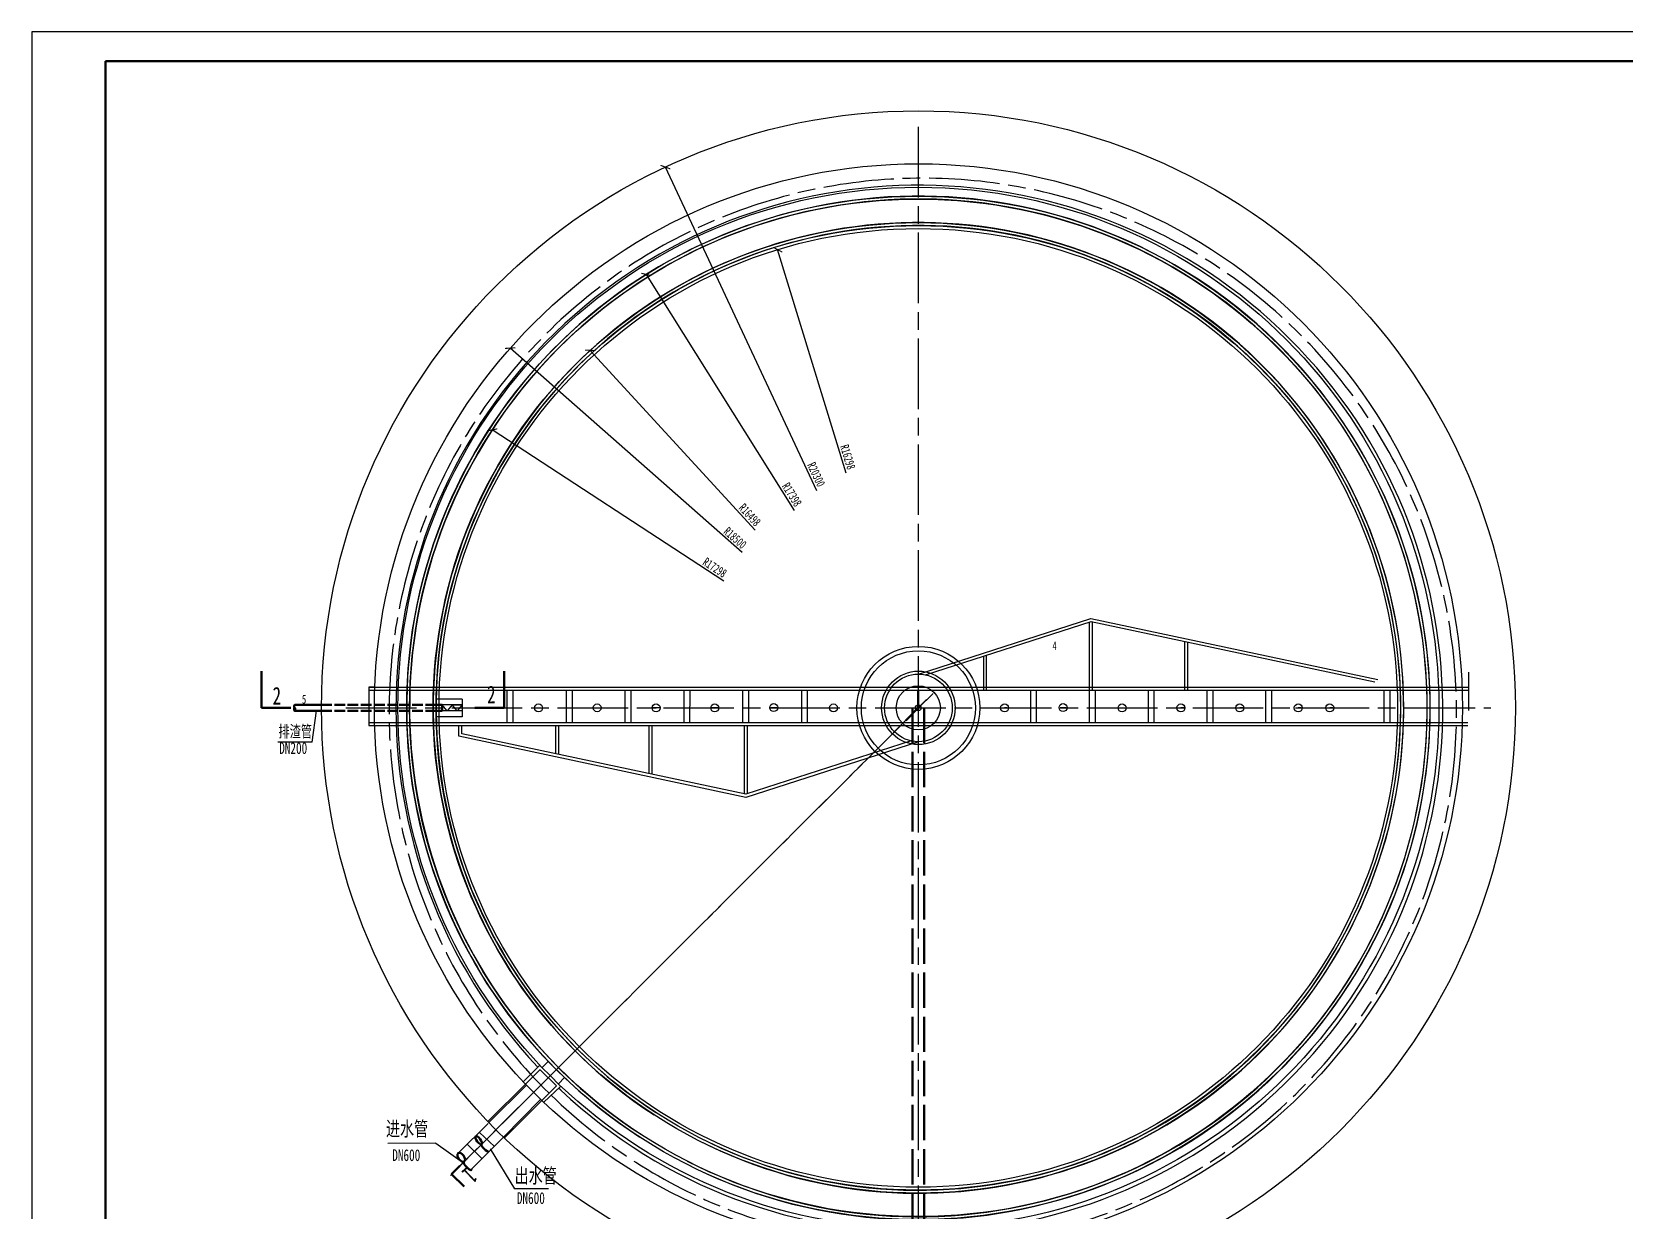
# Model space of a CAD drawing. Header units: millimetres. Extents: x -1157 to 5248, y -43968 to 1732.
# Drawn here: x 1814 to 2356, y 1331 to 1732 of the extents above; entities that cross this region are included whole.
import ezdxf

# ---------------------------------------------------------------- set-up
doc = ezdxf.new("R2010")
doc.units = ezdxf.units.MM
doc.linetypes.add('ACAD_ISO02W100', pattern=[15, 12, -3])
doc.linetypes.add('ACAD_ISO08W100', pattern=[36, 24, -3, 6, -3])
for name, color, linetype, lineweight in [('guan', 7, 'Continuous', 53), ('污泥管线', 4, 'ACAD_ISO08W100', 30), ('管道', 2, 'Continuous', 50)]:
    doc.layers.add(name, color=color, linetype=linetype, lineweight=lineweight)
for name, color, linetype in [('中心线', 7, 'ACAD_ISO08W100'), ('吸泥机', 172, 'Continuous'), ('字', 7, 'Continuous')]:
    doc.layers.add(name, color=color, linetype=linetype)
doc.styles.add('3', font='simfang.ttf', dxfattribs={"width": 0.7, "height": 3})
doc.styles.add('4', font='simfang.ttf', dxfattribs={"width": 0.7, "height": 4})
doc.styles.add('6', font='simfang.ttf', dxfattribs={"width": 0.7, "height": 6})
doc.dimstyles.new('nn ISO-25', dxfattribs={"dimtxt": 3, "dimasz": 2.5, "dimexe": 1.25, "dimexo": 0.625, "dimtad": 1, "dimdec": 0, "dimlfac": 100, "dimtxsty": '3', "dimblk": 'ARCHTICK', "dimcen": 2.5, "dimadec": 0, "dimazin": 0, "dimtfac": 1, "dimtdec": 0, "dimtmove": 0, "dimatfit": 3, "dimfxl": 1, "dimarcsym": 0})

# ---------------------------------------------------------------- blocks, each defined once
blk = doc.blocks.new('_ArchTick')
at = {"color": 0, "linetype": 'ByBlock', "const_width": 0.15}
blk.add_lwpolyline([(-0.5, -0.5), (0.5, 0.5)], dxfattribs=at)
blk = doc.blocks.new('*D34')
at = {"color": 0, "lineweight": -2, "ltscale": 0.1, "transparency": 16777216}
blk.add_line((2055.68, 1554.59), (1976.81, 1624.11), dxfattribs=at)
at = {"layer": 'Defpoints', "color": 0, "ltscale": 0.1, "transparency": 16777216}
for p in [(1976.81, 1624.11), (2115.59, 1501.78)]:
    blk.add_point(p, dxfattribs=at)
at = {"color": 0, "lineweight": -2, "ltscale": 0.1, "transparency": 16777216, "xscale": 2.5, "yscale": 2.5, "zscale": 2.5, "rotation": 138.6068270296834}
blk.add_blockref('_ArchTick', (1976.81, 1624.11), dxfattribs=at)
at = {"color": 0, "ltscale": 0.1, "transparency": 16777216, "insert": (2053.26, 1559.58), "char_height": 3, "attachment_point": 5, "rotation": 318.6068, "style": '3'}
blk.add_mtext('R18500', dxfattribs=at)
blk = doc.blocks.new('*D35')
at = {"color": 0, "lineweight": -2, "ltscale": 0.1, "transparency": 16777216}
blk.add_line((2091.05, 1581.58), (2067.72, 1657.58), dxfattribs=at)
at = {"layer": 'Defpoints', "color": 0, "ltscale": 0.1, "transparency": 16777216}
for p in [(2067.72, 1657.58), (2115.55, 1501.78)]:
    blk.add_point(p, dxfattribs=at)
at = {"color": 0, "lineweight": -2, "ltscale": 0.1, "transparency": 16777216, "xscale": 2.5, "yscale": 2.5, "zscale": 2.5, "rotation": 107.0672174636513}
blk.add_blockref('_ArchTick', (2067.72, 1657.58), dxfattribs=at)
at = {"color": 0, "ltscale": 0.1, "transparency": 16777216, "insert": (2091.6, 1587.08), "char_height": 3, "attachment_point": 5, "rotation": 287.0672, "style": '3'}
blk.add_mtext('R16298', dxfattribs=at)
blk = doc.blocks.new('*D36')
at = {"color": 0, "lineweight": -2, "ltscale": 0.1, "transparency": 16777216}
blk.add_line((2081.05, 1575.61), (2029.56, 1685.65), dxfattribs=at)
at = {"layer": 'Defpoints', "color": 0, "ltscale": 0.1, "transparency": 16777216}
for p in [(2029.56, 1685.65), (2115.59, 1501.78)]:
    blk.add_point(p, dxfattribs=at)
at = {"color": 0, "lineweight": -2, "ltscale": 0.1, "transparency": 16777216, "xscale": 2.5, "yscale": 2.5, "zscale": 2.5, "rotation": 115.0745111603695}
blk.add_blockref('_ArchTick', (2029.56, 1685.65), dxfattribs=at)
at = {"color": 0, "ltscale": 0.1, "transparency": 16777216, "insert": (2080.83, 1581.14), "char_height": 3, "attachment_point": 5, "rotation": 295.0745, "style": '3'}
blk.add_mtext('R20300', dxfattribs=at)
blk = doc.blocks.new('*D37')
at = {"color": 0, "lineweight": -2, "ltscale": 0.1, "transparency": 16777216}
blk.add_line((2073.46, 1568.86), (2023.08, 1649.15), dxfattribs=at)
at = {"layer": 'Defpoints', "color": 0, "ltscale": 0.1, "transparency": 16777216}
for p in [(2023.08, 1649.15), (2115.55, 1501.78)]:
    blk.add_point(p, dxfattribs=at)
at = {"color": 0, "lineweight": -2, "ltscale": 0.1, "transparency": 16777216, "xscale": 2.5, "yscale": 2.5, "zscale": 2.5, "rotation": 122.1061170866735}
blk.add_blockref('_ArchTick', (2023.08, 1649.15), dxfattribs=at)
at = {"color": 0, "ltscale": 0.1, "transparency": 16777216, "insert": (2072.57, 1574.31), "char_height": 3, "attachment_point": 5, "rotation": 302.1061, "style": '3'}
blk.add_mtext('R17398', dxfattribs=at)
blk = doc.blocks.new('*D38')
at = {"color": 0, "lineweight": -2, "ltscale": 0.1, "transparency": 16777216}
blk.add_line((2060.12, 1562.2), (2004.02, 1623.35), dxfattribs=at)
at = {"layer": 'Defpoints', "color": 0, "ltscale": 0.1, "transparency": 16777216}
for p in [(2004.02, 1623.35), (2115.55, 1501.78)]:
    blk.add_point(p, dxfattribs=at)
at = {"color": 0, "lineweight": -2, "ltscale": 0.1, "transparency": 16777216, "xscale": 2.5, "yscale": 2.5, "zscale": 2.5, "rotation": 132.5352078936592}
blk.add_blockref('_ArchTick', (2004.02, 1623.35), dxfattribs=at)
at = {"color": 0, "ltscale": 0.1, "transparency": 16777216, "insert": (2058.25, 1567.4), "char_height": 3, "attachment_point": 5, "rotation": 312.5352, "style": '3'}
blk.add_mtext('R16498', dxfattribs=at)
blk = doc.blocks.new('*D39')
at = {"color": 0, "lineweight": -2, "ltscale": 0.1, "transparency": 16777216}
blk.add_line((2049.46, 1544.9), (1970.68, 1596.3), dxfattribs=at)
at = {"layer": 'Defpoints', "color": 0, "ltscale": 0.1, "transparency": 16777216}
for p in [(1970.68, 1596.3), (2115.55, 1501.78)]:
    blk.add_point(p, dxfattribs=at)
at = {"color": 0, "lineweight": -2, "ltscale": 0.1, "transparency": 16777216, "xscale": 2.5, "yscale": 2.5, "zscale": 2.5, "rotation": 146.8784304660251}
blk.add_blockref('_ArchTick', (1970.68, 1596.3), dxfattribs=at)
at = {"color": 0, "ltscale": 0.1, "transparency": 16777216, "insert": (2046.36, 1549.48), "char_height": 3, "attachment_point": 5, "rotation": 326.8784, "style": '3'}
blk.add_mtext('R17298', dxfattribs=at)

msp = doc.modelspace()

# ---------------------------------------------------------------- linework, layer by layer
at = {"lineweight": -3}
for p, q in [((2655.10078, 1731.63614), (1814.10078, 1731.63614)), ((1814.10078, 1731.63614), (1814.10078, 1127.63614))]:
    msp.add_line(p, q, dxfattribs=at)
at = {"lineweight": 50}
for p, q in [((2645.10078, 1721.63614), (1839.10078, 1721.63614)), ((1839.10078, 1137.63614), (1839.10078, 1721.63614)), ((1956.80049, 1343.22593), (1959.58906, 1346.09367)), ((1956.80049, 1343.22593), (1961.1021, 1339.04309))]:
    msp.add_line(p, q, dxfattribs=at)
for p, q in [((1975.79168, 1496.78298), (1975.79659, 1507.78298)), ((1977.7917, 1496.78298), (1977.79661, 1507.78298)), ((1995.91542, 1496.78298), (1995.92033, 1507.78298)), ((1997.91513, 1496.78298), (1997.92003, 1507.78298)), ((2015.91435, 1496.78298), (2015.91923, 1507.78298)), ((2017.91373, 1496.78298), (2017.91858, 1507.78298)), ((2035.91598, 1496.78298), (2035.92091, 1507.78298)), ((2037.91685, 1496.78298), (2037.92182, 1507.78298)), ((2055.89657, 1496.78298), (2055.90152, 1507.78298)), ((2057.87812, 1496.78298), (2057.88256, 1507.782)), ((2075.91809, 1496.78298), (2075.9231, 1507.78298)), ((2077.91809, 1496.78298), (2077.9231, 1507.78298)), ((2115.59878, 1501.7874), (2120.60402, 1506.71712)), ((2153.78408, 1496.78298), (2153.78408, 1507.78298)), ((2155.78408, 1496.78298), (2155.78408, 1507.78298)), ((2173.82404, 1496.78298), (2173.82461, 1507.78298)), ((2175.80385, 1496.78298), (2175.80385, 1507.78298)), ((2193.78408, 1496.78298), (2193.78408, 1507.78298)), ((2195.78408, 1496.78298), (2195.78408, 1507.78298)), ((2213.78408, 1496.78298), (2213.78408, 1507.78298)), ((2215.78408, 1496.78298), (2215.78408, 1507.78298)), ((2233.78408, 1496.78298), (2233.78408, 1507.78298)), ((2235.78408, 1496.78298), (2235.78408, 1507.78298)), ((2274.03165, 1496.78298), (2274.03165, 1507.78298)), ((2276.03165, 1496.78298), (2276.03165, 1507.78298)), ((1985.40901, 1501.7782), (1986.40898, 1501.77039)), ((2027.71981, 1501.78132), (2025.01161, 1501.80246)), ((2025.01161, 1501.80246), (2026.36571, 1501.79189)), ((2047.69514, 1501.77241), (2044.98694, 1501.79355)), ((2067.40651, 1501.78572), (2065.40657, 1501.80133)), ((2065.40657, 1501.80133), (2067.40651, 1501.78572)), ((2144.02273, 1501.78298), (2145.78408, 1501.78298)), ((2145.78408, 1501.78298), (2144.9034, 1501.78298)), ((2163.78408, 1501.78298), (2165.78408, 1501.78298)), ((2165.78408, 1501.78298), (2163.78408, 1501.78298)), ((2163.78408, 1501.78298), (2164.78408, 1501.78298)), ((2183.49183, 1501.78298), (2186.20011, 1501.78298)), ((2203.49183, 1501.78298), (2206.20011, 1501.78298)), ((2206.20011, 1501.78298), (2204.84597, 1501.78298)), ((2223.49183, 1501.78298), (2226.20011, 1501.78298)), ((2226.20011, 1501.78298), (2224.84597, 1501.78298)), ((2243.78408, 1501.78298), (2245.78408, 1501.78298)), ((2245.78408, 1501.78298), (2244.78408, 1501.78298)), ((2254.4714, 1501.78298), (2256.4714, 1501.78298)), ((2256.4714, 1501.78298), (2255.4714, 1501.78298)), ((1981.15494, 1374.65299), (1986.87713, 1380.28885)), ((1981.95564, 1373.85472), (1986.96088, 1378.78443)), ((1986.93088, 1378.75407), (1992.504, 1373.23436)), ((1987.49876, 1368.30464), (1992.504, 1373.23436)), ((1988.15311, 1367.62131), (1993.94785, 1373.20974)), ((1993.96278, 1371.82257), (1993.2374, 1372.52458)), ((1987.5079, 1368.27669), (1987.88268, 1367.94572)), ((1978.33626, 1338.30992), (1970.12614, 1351.8841))]:
    msp.add_line(p, q)
at = {"lineweight": -3, "ltscale": 0.1}
for p, q in [((1909.3921, 1490.10602), (1910.88676, 1500.78298)), ((1960.42405, 1504.78298), (1951.622, 1504.78298)), ((1957.01083, 1502.78271), (1953.59761, 1502.78298)), ((1960.42405, 1502.78251), (1953.59761, 1502.78291)), ((1955.30422, 1500.78298), (1953.59761, 1502.78291)), ((1960.42055, 1500.78298), (1953.59761, 1500.78298)), ((1956.4223, 1500.78298), (1953.59761, 1500.78298)), ((1957.01083, 1502.78271), (1955.30422, 1500.78298)), ((1958.71744, 1500.78298), (1957.01083, 1502.78271)), ((1957.01083, 1502.78271), (1960.42405, 1502.78251)), ((1960.42405, 1502.78251), (1958.71744, 1500.78298)), ((1960.42405, 1504.78298), (1960.42405, 1498.78298)), ((1960.42405, 1498.78298), (1951.60156, 1498.78298)), ((1951.48688, 1353.79381), (1960.86287, 1347.07134))]:
    msp.add_line(p, q, dxfattribs=at)
at = {"lineweight": -3}
for radius in [203, 185, 177, 177]:
    msp.add_circle((2115.59456, 1501.78298), radius, dxfattribs=at)
at = {"ltscale": 0.1}
for radius in [173.97557, 163.97556]:
    msp.add_circle((2115.54967, 1501.78298), radius, dxfattribs=at)
at = {"lineweight": -3, "ltscale": 0.1}
for centre, radius in [((2115.54967, 1501.78298), 172.97556), ((2115.54967, 1501.78298), 164.97556), ((2115.54967, 1501.78298), 162.97556), ((2115.59456, 1501.78298), 12.5), ((2115.54967, 1501.78298), 7.5)]:
    msp.add_circle(centre, radius, dxfattribs=at)
for centre, radius in [((1986.40898, 1501.77039), 1.35414), ((2006.34648, 1501.79611), 1.35414), ((2026.36571, 1501.79189), 1.35414), ((2046.34086, 1501.75939), 1.35435), ((2066.4073, 1501.89009), 1.35414), ((2086.72218, 1501.78298), 1.35414), ((2144.9034, 1501.78298), 1.35414), ((2164.78408, 1501.87955), 1.35414), ((2184.84597, 1501.75939), 1.35435), ((2204.84597, 1501.78298), 1.35414), ((2224.84597, 1501.78298), 1.35414), ((2244.78408, 1501.78298), 1.35414), ((2255.4714, 1501.78298), 1.35414)]:
    msp.add_circle(centre, radius)
at = {"linetype": 'ByBlock', "lineweight": -3}
msp.add_arc((2115.91594, 1501.47891), 177.99815, 226.7535979, 223.2108733, dxfattribs=at)
at = {"lineweight": -3}
for radius, start, end in [(174, 242.9520649, 237.022269), (173, 242.9691458, 237.0050428), (165, 242.9691458, 237.0050428), (164, 242.9691458, 237.0050428)]:
    msp.add_arc((2115.59456, 1501.78298), radius, start, end, dxfattribs=at)
at = {"layer": 'guan', "lineweight": 50, "ltscale": 0.1}
for p, q in [((1892.19682, 1514.30778), (1892.19682, 1501.78298)), ((1974.69195, 1514.25411), (1974.69195, 1501.75411)), ((2115.54967, 1501.78298), (2115.54967, 1507.78298)), ((1902.19682, 1501.78298), (1892.19682, 1501.78298)), ((1964.69188, 1501.78298), (1974.69188, 1501.78298)), ((2115.54967, 1501.78298), (2111.30557, 1497.54179))]:
    msp.add_line(p, q, dxfattribs=at)
at = {"layer": 'guan', "lineweight": -3, "ltscale": 0.1}
for p, q in [((1909.3921, 1490.10602), (1897.7019, 1490.10602)), ((1951.4287, 1353.78399), (1935.13332, 1353.69321)), ((1989.83388, 1338.28087), (1978.14368, 1338.28087))]:
    msp.add_line(p, q, dxfattribs=at)
at = {"layer": '中心线', "lineweight": -3}
for p, q in [((2115.54967, 1699.36598), (2115.54967, 1298.54762)), ((1920.87521, 1501.78298), (2310.22413, 1501.78298))]:
    msp.add_line(p, q, dxfattribs=at)
at = {"layer": '中心线'}
for p, q in [((2115.54967, 1501.78298), (1956.49455, 1342.83689)), ((2118.37955, 1504.60995), (1959.32443, 1345.66387))]:
    msp.add_line(p, q, dxfattribs=at)
at = {"layer": '中心线', "lineweight": -3}
msp.add_arc((2117.09481, 1500.35672), 181.50919, 225.867102, 225.5566408, dxfattribs=at)
at = {"layer": '吸泥机'}
for p, q in [((2115.59456, 1513.28298), (2174.27176, 1532.19976)), ((2118.03868, 1513.02025), (2174.32461, 1531.16611)), ((2173.82461, 1507.78298), (2173.82461, 1531.00492)), ((2174.27176, 1532.19976), (2271.84232, 1511.43562)), ((2174.32461, 1531.16611), (2270.84232, 1510.62604)), ((2174.82461, 1507.78298), (2174.82461, 1531.05971)), ((2206.23127, 1507.78298), (2206.23127, 1524.37601)), ((2207.23127, 1507.78298), (2207.23127, 1524.1632)), ((2137.79816, 1507.78298), (2137.79816, 1519.39045)), ((2138.79816, 1507.78298), (2138.79816, 1519.71284)), ((1928.72704, 1508.78298), (2302.46208, 1508.78298)), ((1928.72704, 1507.78298), (2302.46208, 1507.78298)), ((1928.72704, 1496.78298), (2302.46208, 1496.78298)), ((1928.72704, 1495.78298), (2302.46208, 1495.78298)), ((1959.3468, 1492.13034), (1959.3468, 1495.78298)), ((1960.3468, 1492.93992), (1960.3468, 1495.78298)), ((1992.17308, 1495.78298), (1992.17308, 1486.16692)), ((1993.17308, 1495.78298), (1993.17308, 1485.95411)), ((2023.95785, 1495.78298), (2023.95785, 1479.40276)), ((2024.95785, 1495.78298), (2024.95785, 1479.18995)), ((2056.36451, 1495.78298), (2056.36451, 1472.50625)), ((2057.36451, 1495.78298), (2057.36451, 1472.56104)), ((2056.91736, 1471.3662), (1959.3468, 1492.13034)), ((2056.86451, 1472.39984), (1960.3468, 1492.93992)), ((2113.15044, 1490.54571), (2056.86451, 1472.39984)), ((2115.59456, 1490.28298), (2056.91736, 1471.3662))]:
    msp.add_line(p, q, dxfattribs=at)
at = {"layer": '吸泥机', "lineweight": -3, "ltscale": 0.1}
for p, q in [((2302.69649, 1513.88404), (2302.69649, 1500.88404)), ((1930.72704, 1508.78298), (1928.72704, 1508.78298)), ((1928.72704, 1508.78298), (1928.72704, 1495.78298))]:
    msp.add_line(p, q, dxfattribs=at)
for radius in [20.9, 19.4, 11.5]:
    msp.add_circle((2115.59456, 1501.78298), radius, dxfattribs=at)
at = {"layer": '污泥管线'}
for p, q in [((1989.7448, 1381.62543), (1987.62046, 1379.50612)), ((1981.95564, 1373.85472), (1969.1732, 1361.10254)), ((1982.31683, 1374.20047), (1969.18049, 1361.09523)), ((1982.30523, 1373.49724), (1969.52785, 1360.76669)), ((1987.11592, 1368.62734), (1974.45875, 1355.8391)), ((1987.49205, 1368.2979), (1974.79427, 1355.54933)), ((1969.23406, 1360.47397), (1959.05669, 1350.3339)), ((1966.35515, 1357.4328), (1971.41026, 1352.6105)), ((1962.22373, 1353.29046), (1967.27884, 1348.46815))]:
    msp.add_line(p, q, dxfattribs=at)
at = {"layer": '污泥管线', "linetype": 'ByBlock'}
for p, q in [((1995.26282, 1376.09976), (1993.14533, 1373.9738)), ((1974.47015, 1355.85654), (1963.30844, 1344.57333))]:
    msp.add_line(p, q, dxfattribs=at)
at = {"layer": '管道', "ltscale": 0.1}
for p, q in [((1912.59702, 1502.78298), (1903.48376, 1502.78298)), ((1912.59702, 1500.78298), (1903.48376, 1500.78298)), ((1953.59761, 1502.78298), (1951.59761, 1502.78298)), ((1953.59761, 1500.78298), (1951.59761, 1500.78298)), ((1953.59761, 1502.78298), (1953.59761, 1500.78298))]:
    msp.add_line(p, q, dxfattribs=at)
at = {"layer": '管道', "linetype": 'ACAD_ISO02W100', "ltscale": 0.3}
for p, q in [((1938.59738, 1502.78298), (1912.59702, 1502.78298)), ((1938.59738, 1500.78298), (1912.59702, 1500.78298)), ((1951.57716, 1502.78298), (1938.59738, 1502.78298)), ((1951.57716, 1500.78298), (1938.59738, 1500.78298))]:
    msp.add_line(p, q, dxfattribs=at)
at = {"layer": '管道', "linetype": 'ACAD_ISO02W100'}
for p, q in [((2113.54967, 1501.78298), (2113.54967, 1316.78593)), ((2117.54967, 1501.78298), (2117.54967, 1316.78544))]:
    msp.add_line(p, q, dxfattribs=at)
at = {"layer": '管道', "lineweight": -3, "ltscale": 0.1}
msp.add_circle((2115.54967, 1501.78298), 1, dxfattribs=at)
at = {"layer": '管道'}
msp.add_ellipse((1903.48376, 1502.28298), major_axis=(0, 0.5), ratio=0.39767259, start_param=0, end_param=3.141592654, dxfattribs=at)
msp.add_ellipse((1903.48376, 1501.28298), major_axis=(0, 0.5), ratio=0.39767259, dxfattribs=at)
at = {"layer": '管道', "ltscale": 0.1}
for centre, major_axis, ratio in [((1966.05489, 1354.76963), (1.01347, -1.34229), 0.389711169), ((1960.12364, 1348.96051), (1.04188, -1.37993), 0.559082305)]:
    msp.add_ellipse(centre, major_axis=major_axis, ratio=ratio, dxfattribs=at)
at = {"layer": '管道', "ltscale": 0.1, "extrusion": (0, 0, -1)}
for centre, major_axis, ratio, start_param, end_param in [((1968.66827, 1352.08292), (-1.60484, 1.29746), 0.33218258, 3.976196622, 6.485305867), ((1962.24938, 1346.09417), (-1.30983, 1.4238), 0.255319253, 2.78363045, 6.641147511)]:
    msp.add_ellipse(centre, major_axis=major_axis, ratio=ratio, start_param=start_param, end_param=end_param, dxfattribs=at)

# ---------------------------------------------------------------- texts
at = {"style": '4', "width": 0.7}
for s, p in [('DN200', (1898.21563, 1486.11479)), ('DN600', (1936.67252, 1347.71511)), ('DN600', (1979.03027, 1333.11103))]:
    msp.add_text(s, height=4, dxfattribs=at).set_placement(p)
at = {"layer": 'guan', "char_height": 6, "attachment_point": 3, "style": '6'}
for insert, width in [((1898.83839, 1508.90524), 27.0623578), ((1971.77, 1509.32371), 22.0623578)]:
    msp.add_mtext('2', dxfattribs=dict(at, insert=insert, width=width))
at = {"layer": 'guan', "insert": (1964.12656, 1339.61731), "char_height": 6, "width": 29.5839419, "attachment_point": 3, "rotation": 223.4610515, "style": '6'}
msp.add_mtext('1', dxfattribs=at)
at = {"layer": '字', "ltscale": 100, "width": 80.9030303, "attachment_point": 1}
for s, insert, char_height, style in [('    4', (2155.48558, 1524.42175), 3, '3'), ('    5', (1900.25121, 1506.225), 3, '3'), ('排渣管', (1897.95441, 1495.79991), 4, '4'), ('{\\fFangSong_GB2312|b0|i0|c134|p49;进水管}', (1934.53515, 1361.19185), 5, '4'), ('{\\fFangSong_GB2312|b0|i0|c134|p49;出水管}', (1978.26497, 1345.18663), 5, '4')]:
    msp.add_mtext(s, dxfattribs=dict(at, insert=insert, char_height=char_height, style=style))

# ---------------------------------------------------------------- dimensions: what is measured, and where the dimension line sits
at = {"ltscale": 0.1}
for center, mpoint, picture, middle in [((2115.59456, 1501.78298), (2029.56386, 1685.65173), '*D36', (2078.88664, 1580.23684)), ((2115.54967, 1501.78298), (2067.71742, 1657.58127), '*D35', (2089.55589, 1586.44942)), ((2115.54967, 1501.78298), (2023.08357, 1649.15163), '*D37', (2070.7548, 1573.17519)), ((2115.59456, 1501.78298), (1976.80944, 1624.10914), '*D34', (2051.84553, 1557.97181)), ((2115.54967, 1501.78298), (2004.01908, 1623.34721), '*D38', (2056.67299, 1565.95638)), ((2115.54967, 1501.78298), (1970.68038, 1596.29981), '*D39', (2045.19058, 1547.68724))]:
    dim = msp.add_radius_dim(center=center, mpoint=mpoint, dimstyle='nn ISO-25', dxfattribs=at)
    dim.commit()
    dim.dimension.update_dxf_attribs({"geometry": picture, "text_midpoint": middle, "dimtype": 164})

doc.saveas('drawing.dxf')
